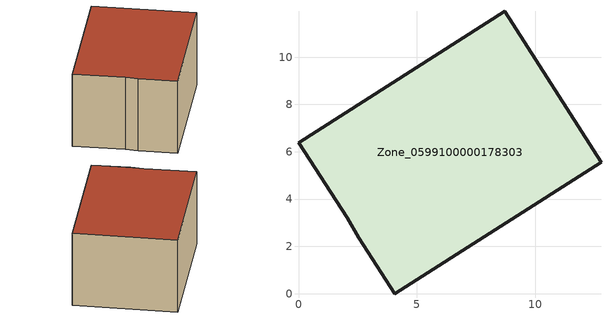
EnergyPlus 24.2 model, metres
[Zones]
Zone_0599100000178303
 floor ground (C_G): 2.55,2.38 2.06,3.21 0,6.39 8.72,11.94 12.79,5.56 4.06,0 z0
 wall outside (C_F): 4.06,0 12.79,5.56 8.72,11.94 0,6.39 2.06,3.21 2.55,2.38 4.06,0 z0:5.82
 roof outside (C_R): 2.55,2.38 4.06,0 12.79,5.56 8.72,11.94 0,6.39 2.06,3.21 z5.82
[BUILDING]
Pand.0599100000178303: North Axis=0; Terrain=City; Loads Convergence Tolerance Value=0.04; Temperature Convergence Tolerance Value=0.4; Solar Distribution=FullExterior; Maximum Number of Warmup Days=25; Minimum Number of Warmup Days=1
[Site:Location]
Rotterdam.The.Hague.AP_ZH_NLD Design_Conditions: Latitude=51.96; Longitude=4.45; Time Zone=1; Elevation=-4.5
[SITE:GROUNDTEMPERATURE:BUILDINGSURFACE]
18, 18, 18, 18, 18, 18, 18, 18, 18, 18, 18, 18
[MATERIAL] Thermal Absorptance=0.9; Solar Absorptance=0.7; Visible Absorptance=0.7
Name | Roughness | Thickness | Conductivity | Density | Specific Heat
G.D.1965-1974 | MediumSmooth | 0.15 | 0.882353 | 540 | 1210
F.D.1965-1974 | Rough | 0.3 | 0.697674 | 1920 | 840
R.D.1965-1974 | MediumRough | 0.2 | 0.232558 | 1500 | 1000
[CONSTRUCTION]
C_G: G.D.1965-1974
C_F: F.D.1965-1974
C_R: R.D.1965-1974
[ZONE]
Zone_0599100000178303: Type=1; Multiplier=1; Ceiling Height=Autocalculate; Volume=Autocalculate; Floor Area=autocalculate; Part of Total Floor Area=Yes
[ZONEINFILTRATION:DESIGNFLOWRATE]
Infil_Zone_0599100000178303: Zone or ZoneList or Space or SpaceList=Zone_0599100000178303; Schedule=AlwaysOn; Design Flow Rate Calculation Method=Flow/Area; Flow Rate per Floor Area=0.0042; Constant Term Coefficient=1; Temperature Term Coefficient=0; Velocity Term Coefficient=0; Velocity Squared Term Coefficient=0
[HVACTEMPLATE:ZONE:IDEALLOADSAIRSYSTEM]
Zone_0599100000178303: Maximum Heating Supply Air Temperature=50; Minimum Cooling Supply Air Temperature=13; Maximum Heating Supply Air Humidity Ratio=0.0156; Minimum Cooling Supply Air Humidity Ratio=0.0077; Heating Limit=NoLimit; Cooling Limit=NoLimit; Dehumidification Control Type=ConstantSensibleHeatRatio; Cooling Sensible Heat Ratio=0.7; Dehumidification Setpoint=60; Humidification Control Type=None; Humidification Setpoint=30; Outdoor Air Method=None; Outdoor Air Flow Rate per Person=0.00944; Outdoor Air Flow Rate per Zone Floor Area=0; Outdoor Air Flow Rate per Zone=0; Demand Controlled Ventilation Type=None; Outdoor Air Economizer Type=NoEconomizer; Heat Recovery Type=None; Sensible Heat Recovery Effectiveness=0.7; Latent Heat Recovery Effectiveness=0.65
[ZONECONTROL:THERMOSTAT]
ThermostatControl_Zone_0599100000178303: Zone or ZoneList=Zone_0599100000178303; Control Type Schedule=DualSetpointControlType; Control 1=Thermostat_Zone_0599100000178303; Temperature Difference Between Cutout And Setpoint=0
[THERMOSTATSETPOINT:DUALSETPOINT]
Thermostat_Zone_0599100000178303: Heating Setpoint Temperature Schedule=HeatingSetpoint_Zone_0599100000178303; Cooling Setpoint Temperature Schedule=CoolingSetpoint_Zone_0599100000178303
[SCHEDULE:COMPACT]
HeatingSetpoint_Zone_0599100000178303: Through: 12/31, For: AllDays, Until: 24:00, 21
CoolingSetpoint_Zone_0599100000178303: Through: 12/31, For: AllDays, Until: 24:00, 24
DualSetpointControlType: Through: 12/31, For: AllDays, Until: 24:00, 4
AlwaysOn: Through: 12/31, For: AllDays, Until: 24:00, 1
